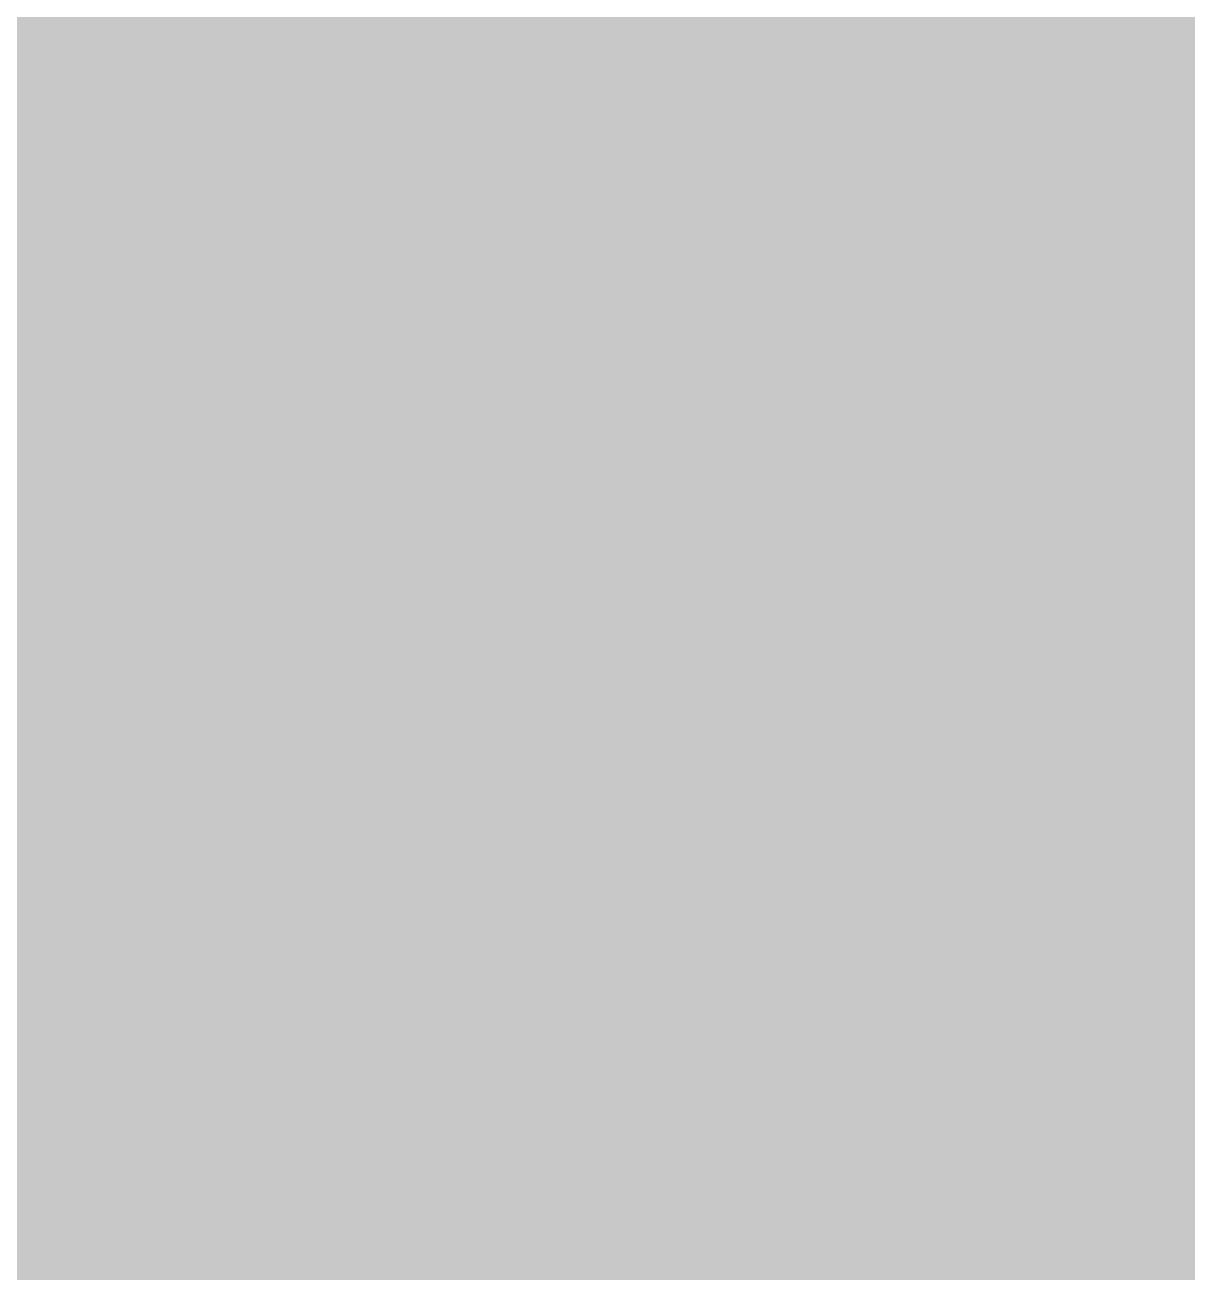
# Model space of a CAD drawing. Header units: millimetres. Extents: x 0 to 265, y 0 to 265.
# Drawn here: x 178.33 to 208.66, y 133.36 to 165.92 of the extents above; entities that cross this region are included whole.
import ezdxf

# ---------------------------------------------------------------- set-up
doc = ezdxf.new("R2010")
doc.units = ezdxf.units.MM

msp = doc.modelspace()

# ---------------------------------------------------------------- hatches: boundary and pattern name
for color, points in [(254, [(14.1633, 0.0536), (13.9878, 0.0533), (13.8125, 0.0559), (13.6373, 0.061), (13.462, 0.0686), (13.2893, 0.0787), (13.114, 0.0914), (12.9413, 0.1041), (12.7686, 0.1219), (12.5959, 0.1397), (12.4231, 0.16), (12.2504, 0.1829), (12.0777, 0.2057), (11.9075, 0.2337), (11.7373, 0.2616), (11.5672, 0.2921), (11.397, 0.3251), (11.2268, 0.3607), (11.0592, 0.3988), (10.8915, 0.4369), (10.7239, 0.4775), (10.5562, 0.5207), (10.3886, 0.5664), (10.2235, 0.6121), (10.0584, 0.6629), (9.8933, 0.7137), (9.7307, 0.7671), (9.5682, 0.8204), (9.4056, 0.8788), (9.2431, 0.9373), (9.083, 0.9982), (8.923, 1.0617), (8.763, 1.1252), (8.6055, 1.1938), (8.4455, 1.2624), (8.2906, 1.331), (8.1331, 1.4046), (7.9781, 1.4783), (7.8232, 1.5545), (7.6708, 1.6332), (7.5184, 1.7145), (7.366, 1.7958), (7.2161, 1.8796), (7.0663, 1.966), (6.919, 2.0523), (6.7716, 2.1438), (6.6243, 2.2352), (6.4795, 2.3266), (6.3348, 2.4232), (6.19, 2.5197), (6.0477, 2.6187), (5.908, 2.7178), (5.7683, 2.8194), (5.6286, 2.9235), (5.4915, 3.0302), (5.3543, 3.1369), (5.2197, 3.2461), (5.0851, 3.3579), (4.953, 3.4722), (4.8209, 3.5865), (4.6914, 3.7033), (4.5644, 3.8202), (4.4348, 3.9395), (4.3104, 4.0615), (4.1859, 4.1859), (4.0615, 4.3104), (3.9395, 4.4348), (3.8202, 4.5618), (3.7033, 4.6914), (3.5865, 4.8209), (3.4722, 4.953), (3.3579, 5.0851), (3.2487, 5.2197), (3.1369, 5.3543), (3.0302, 5.4915), (2.9235, 5.6286), (2.8194, 5.7683), (2.7178, 5.908), (2.6187, 6.0477), (2.5197, 6.19), (2.4232, 6.3348), (2.3266, 6.477), (2.2352, 6.6243), (2.1438, 6.7691), (2.0523, 6.9164), (1.966, 7.0663), (1.8796, 7.2161), (1.7958, 7.366), (1.7145, 7.5184), (1.6332, 7.6708), (1.5545, 7.8232), (1.4783, 7.9781), (1.4046, 8.1331), (1.331, 8.2906), (1.2598, 8.4455), (1.1913, 8.603), (1.1252, 8.763), (1.0592, 8.923), (0.9982, 9.083), (0.9373, 9.2431), (0.8763, 9.4056), (0.8204, 9.5682), (0.7645, 9.7307), (0.7112, 9.8933), (0.6604, 10.0584), (0.6121, 10.2235), (0.5639, 10.3911), (0.5207, 10.5562), (0.4775, 10.7239), (0.4343, 10.8915), (0.3962, 11.0592), (0.3607, 11.2268), (0.3251, 11.397), (0.2921, 11.5672), (0.2616, 11.7373), (0.2311, 11.9075), (0.2057, 12.0802), (0.1803, 12.2504), (0.1575, 12.4231), (0.1372, 12.5959), (0.1194, 12.7686), (0.1041, 12.9413), (0.0889, 13.1166), (0.0787, 13.2893), (0.0686, 13.4645), (0.061, 13.6373), (0.0559, 13.8125), (0.0508, 13.9878), (0.0508, 14.163), (0.0522, 250.5258), (0.0508, 250.7005), (0.0559, 250.8758), (0.061, 251.0485), (0.0686, 251.2238), (0.0787, 251.399), (0.0889, 251.5718), (0.1041, 251.7445), (0.1194, 251.9197), (0.1372, 252.0925), (0.1575, 252.2652), (0.1803, 252.4354), (0.2057, 252.6081), (0.2311, 252.7783), (0.2616, 252.951), (0.2921, 253.1212), (0.3251, 253.2888), (0.3607, 253.459), (0.3962, 253.6266), (0.4343, 253.7968), (0.4775, 253.9644), (0.5207, 254.1295), (0.5639, 254.2972), (0.6121, 254.4623), (0.6604, 254.6274), (0.7112, 254.7925), (0.7645, 254.955), (0.8204, 255.1201), (0.8763, 255.2827), (0.9373, 255.4427), (0.9982, 255.6053), (1.0592, 255.7653), (1.1252, 255.9228), (1.1913, 256.0828), (1.2598, 256.2403), (1.331, 256.3978), (1.4046, 256.5527), (1.4783, 256.7076), (1.5545, 256.8626), (1.6332, 257.015), (1.7145, 257.1674), (1.7958, 257.3198), (1.8796, 257.4696), (1.966, 257.6195), (2.0523, 257.7694), (2.1438, 257.9167), (2.2352, 258.0615), (2.3266, 258.2088), (2.4232, 258.3536), (2.5197, 258.4958), (2.6187, 258.638), (2.7178, 258.7777), (2.8194, 258.92), (2.9235, 259.0571), (3.0302, 259.1943), (3.1369, 259.3315), (3.2487, 259.4661), (3.3579, 259.6007), (3.4722, 259.7328), (3.5865, 259.8649), (3.7033, 259.9944), (3.8202, 260.1239), (3.9395, 260.2509), (4.0615, 260.3779), (4.1859, 260.5024), (4.3104, 260.6243), (4.4348, 260.7462), (4.5644, 260.8656), (4.6914, 260.985), (4.8209, 261.0993), (4.953, 261.2161), (5.0851, 261.3279), (5.2197, 261.4397), (5.3543, 261.5489), (5.4915, 261.6556), (5.6286, 261.7622), (5.7683, 261.8664), (5.908, 261.968), (6.0477, 262.0696), (6.19, 262.1686), (6.3348, 262.2652), (6.4795, 262.3591), (6.6243, 262.4531), (6.7716, 262.5446), (6.919, 262.6335), (7.0663, 262.7198), (7.2161, 262.8062), (7.366, 262.89), (7.5184, 262.9738), (7.6708, 263.0526), (7.8232, 263.1313), (7.9781, 263.2075), (8.1331, 263.2812), (8.2906, 263.3548), (8.4455, 263.4259), (8.6055, 263.4945), (8.763, 263.5606), (8.923, 263.6266), (9.083, 263.6901), (9.2431, 263.7511), (9.4056, 263.8095), (9.5682, 263.8654), (9.7307, 263.9212), (9.8933, 263.9746), (10.0584, 264.0254), (10.2235, 264.0736), (10.3886, 264.1219), (10.5562, 264.1676), (10.7239, 264.2108), (10.8915, 264.2514), (11.0592, 264.2895), (11.2268, 264.3276), (11.397, 264.3632), (11.5672, 264.3937), (11.7373, 264.4267), (11.9075, 264.4546), (12.0777, 264.48), (12.2504, 264.5054), (12.4231, 264.5283), (12.5959, 264.5486), (12.7686, 264.5664), (12.9413, 264.5816), (13.114, 264.5969), (13.2893, 264.6096), (13.462, 264.6172), (13.6373, 264.6248), (13.8125, 264.6324), (13.9878, 264.635), (14.163, 264.635), (250.5244, 264.637), (250.698, 264.635), (250.8733, 264.6324), (251.0485, 264.6248), (251.2238, 264.6172), (251.3965, 264.6096), (251.5718, 264.5969), (251.7445, 264.5816), (251.9172, 264.5664), (252.0899, 264.5486), (252.2626, 264.5283), (252.4354, 264.5054), (252.6081, 264.48), (252.7783, 264.4546), (252.9484, 264.4267), (253.1186, 264.3937), (253.2888, 264.3632), (253.459, 264.3276), (253.6266, 264.2895), (253.7968, 264.2514), (253.9644, 264.2108), (254.1295, 264.1676), (254.2972, 264.1219), (254.4623, 264.0736), (254.6274, 264.0254), (254.7925, 263.9746), (254.955, 263.9212), (255.1201, 263.8654), (255.2827, 263.8095), (255.4427, 263.7511), (255.6053, 263.6901), (255.7653, 263.6266), (255.9228, 263.5606), (256.0828, 263.4945), (256.2403, 263.4259), (256.3978, 263.3548), (256.5527, 263.2812), (256.7076, 263.2075), (256.8626, 263.1313), (257.0175, 263.0526), (257.1699, 262.9738), (257.3198, 262.89), (257.4696, 262.8062), (257.6195, 262.7198), (257.7694, 262.6335), (257.9167, 262.5446), (258.064, 262.4531), (258.2088, 262.3591), (258.3536, 262.2652), (258.4958, 262.1686), (258.638, 262.0696), (258.7803, 261.968), (258.92, 261.8664), (259.0571, 261.7622), (259.1943, 261.6556), (259.3315, 261.5489), (259.4661, 261.4397), (259.6007, 261.3279), (259.7328, 261.2161), (259.8649, 261.0993), (259.9944, 260.985), (260.1239, 260.8656), (260.2509, 260.7462), (260.3779, 260.6243), (260.5024, 260.5024), (260.6243, 260.3779), (260.7462, 260.2509), (260.8656, 260.1239), (260.985, 259.9944), (261.1018, 259.8649), (261.2161, 259.7328), (261.3279, 259.6007), (261.4397, 259.4661), (261.5489, 259.3315), (261.6556, 259.1943), (261.7622, 259.0571), (261.8664, 258.92), (261.968, 258.7777), (262.0696, 258.638), (262.1686, 258.4958), (262.2652, 258.3536), (262.3591, 258.2088), (262.4531, 258.0615), (262.5446, 257.9167), (262.6335, 257.7694), (262.7198, 257.6195), (262.8062, 257.4696), (262.89, 257.3198), (262.9738, 257.1674), (263.0526, 257.015), (263.1313, 256.8626), (263.2075, 256.7076), (263.2812, 256.5527), (263.3548, 256.3978), (263.4259, 256.2403), (263.4945, 256.0828), (263.5606, 255.9228), (263.6266, 255.7653), (263.6876, 255.6053), (263.7485, 255.4427), (263.8095, 255.2827), (263.8654, 255.1201), (263.9212, 254.955), (263.9746, 254.7925), (264.0254, 254.6274), (264.0736, 254.4623), (264.1219, 254.2972), (264.1651, 254.1295), (264.2083, 253.9644), (264.2489, 253.7968), (264.2895, 253.6266), (264.3251, 253.459), (264.3607, 253.2888), (264.3937, 253.1212), (264.4242, 252.951), (264.4521, 252.7783), (264.48, 252.6081), (264.5054, 252.4354), (264.5258, 252.2652), (264.5461, 252.0925), (264.5664, 251.9197), (264.5816, 251.7445), (264.5943, 251.5718), (264.607, 251.399), (264.6172, 251.2238), (264.6248, 251.0485), (264.6299, 250.8758), (264.6324, 250.7005), (264.635, 250.5253), (264.6355, 14.1647), (264.6324, 13.9878), (264.6299, 13.8125), (264.6248, 13.6373), (264.6172, 13.4645), (264.607, 13.2893), (264.5943, 13.1166), (264.5816, 12.9413), (264.5664, 12.7686), (264.5461, 12.5959), (264.5258, 12.4231), (264.5054, 12.2504), (264.48, 12.0802), (264.4521, 11.9075), (264.4242, 11.7373), (264.3937, 11.5672), (264.3607, 11.397), (264.3251, 11.2268), (264.2895, 11.0592), (264.2489, 10.8915), (264.2083, 10.7239), (264.1651, 10.5562), (264.1219, 10.3911), (264.0736, 10.2235), (264.0254, 10.0584), (263.9746, 9.8933), (263.9212, 9.7307), (263.8654, 9.5682), (263.8095, 9.4056), (263.7485, 9.2431), (263.6876, 9.083), (263.6266, 8.923), (263.5606, 8.763), (263.4945, 8.603), (263.4259, 8.4455), (263.3548, 8.2906), (263.2812, 8.1331), (263.2075, 7.9781), (263.1313, 7.8232), (263.0526, 7.6708), (262.9738, 7.5184), (262.89, 7.366), (262.8062, 7.2161), (262.7198, 7.0663), (262.6335, 6.9164), (262.5446, 6.7691), (262.4531, 6.6243), (262.3591, 6.477), (262.2652, 6.3348), (262.1686, 6.19), (262.0696, 6.0477), (261.968, 5.908), (261.8664, 5.7683), (261.7622, 5.6286), (261.6556, 5.4915), (261.5489, 5.3543), (261.4397, 5.2197), (261.3279, 5.0851), (261.2161, 4.953), (261.1018, 4.8209), (260.985, 4.6914), (260.8656, 4.5618), (260.7462, 4.4348), (260.6243, 4.3104), (260.5024, 4.1859), (260.3779, 4.0615), (260.2509, 3.9395), (260.1239, 3.8202), (259.9944, 3.7033), (259.8649, 3.5865), (259.7328, 3.4722), (259.6007, 3.3579), (259.4661, 3.2461), (259.3315, 3.1369), (259.1943, 3.0302), (259.0571, 2.9235), (258.92, 2.8194), (258.7803, 2.7178), (258.638, 2.6187), (258.4958, 2.5197), (258.3536, 2.4232), (258.2088, 2.3266), (258.064, 2.2352), (257.9167, 2.1438), (257.7694, 2.0523), (257.6195, 1.966), (257.4696, 1.8796), (257.3198, 1.7958), (257.1699, 1.7145), (257.0175, 1.6332), (256.8626, 1.5545), (256.7076, 1.4783), (256.5527, 1.4046), (256.3978, 1.331), (256.2403, 1.2624), (256.0828, 1.1938), (255.9228, 1.1252), (255.7653, 1.0617), (255.6053, 0.9982), (255.4427, 0.9373), (255.2827, 0.8788), (255.1201, 0.8204), (254.955, 0.7671), (254.7925, 0.7137), (254.6274, 0.6629), (254.4623, 0.6121), (254.2972, 0.5664), (254.1295, 0.5207), (253.9644, 0.4775), (253.7968, 0.4369), (253.6266, 0.3988), (253.459, 0.3607), (253.2888, 0.3251), (253.1186, 0.2921), (252.9484, 0.2616), (252.7783, 0.2337), (252.6081, 0.2057), (252.4354, 0.1829), (252.2626, 0.16), (252.0899, 0.1397), (251.9172, 0.1219), (251.7445, 0.1041), (251.5718, 0.0914), (251.3965, 0.0787), (251.2238, 0.0686), (251.0485, 0.061), (250.8733, 0.0559), (250.698, 0.0533), (250.5227, 0.0533)]), (144, [(14.1633, 5.3453), (13.9344, 5.3467), (13.7084, 5.3543), (13.4849, 5.3696), (13.2613, 5.3899), (13.0378, 5.4153), (12.8194, 5.4458), (12.6009, 5.4813), (12.385, 5.522), (12.1717, 5.5702), (11.9583, 5.621), (11.7475, 5.6794), (11.5392, 5.7404), (11.3335, 5.8064), (11.1303, 5.8801), (10.9296, 5.9563), (10.729, 6.0376), (10.5334, 6.1239), (10.3378, 6.2128), (10.1473, 6.3094), (9.9593, 6.4084), (9.7714, 6.5126), (9.5885, 6.6218), (9.4082, 6.7335), (9.2304, 6.8504), (9.0576, 6.9698), (8.8849, 7.0968), (8.7173, 7.2238), (8.5522, 7.3584), (8.3896, 7.4955), (8.2321, 7.6352), (8.0772, 7.78), (7.9273, 7.9273), (7.7775, 8.0772), (7.6352, 8.2321), (7.493, 8.3922), (7.3558, 8.5522), (7.2238, 8.7173), (7.0942, 8.8875), (6.9698, 9.0576), (6.8504, 9.2329), (6.7335, 9.4107), (6.6192, 9.591), (6.5126, 9.7739), (6.4084, 9.9593), (6.3068, 10.1473), (6.2128, 10.3403), (6.1214, 10.5334), (6.035, 10.7315), (5.9538, 10.9296), (5.8776, 11.1303), (5.8064, 11.3335), (5.7404, 11.5418), (5.6769, 11.75), (5.621, 11.9583), (5.5677, 12.1717), (5.522, 12.385), (5.4813, 12.6009), (5.4432, 12.8194), (5.4127, 13.0404), (5.3873, 13.2613), (5.3696, 13.4849), (5.3543, 13.7084), (5.3467, 13.937), (5.3416, 14.163), (5.3439, 250.5258), (5.3467, 250.7513), (5.3543, 250.9774), (5.3696, 251.2035), (5.3873, 251.427), (5.4127, 251.648), (5.4432, 251.8664), (5.4813, 252.0848), (5.522, 252.3007), (5.5677, 252.5166), (5.621, 252.7275), (5.6769, 252.9383), (5.7404, 253.1466), (5.8064, 253.3523), (5.8776, 253.5555), (5.9538, 253.7587), (6.035, 253.9568), (6.1214, 254.1524), (6.2128, 254.348), (6.3068, 254.5385), (6.4084, 254.729), (6.5126, 254.9144), (6.6192, 255.0973), (6.7335, 255.2776), (6.8504, 255.4554), (6.9698, 255.6307), (7.0942, 255.8009), (7.2238, 255.9685), (7.3558, 256.1336), (7.493, 256.2962), (7.6352, 256.4536), (7.7775, 256.6086), (7.9273, 256.761), (8.0772, 256.9083), (8.2321, 257.0531), (8.3896, 257.1928), (8.5522, 257.3299), (8.7173, 257.462), (8.8849, 257.5916), (9.0576, 257.716), (9.2304, 257.8379), (9.4082, 257.9548), (9.5885, 258.0665), (9.7714, 258.1758), (9.9593, 258.2799), (10.1473, 258.379), (10.3378, 258.4729), (10.5334, 258.5644), (10.729, 258.6507), (10.9296, 258.732), (11.1303, 258.8082), (11.3335, 258.8793), (11.5392, 258.9479), (11.7475, 259.0089), (11.9583, 259.0673), (12.1717, 259.1181), (12.385, 259.1638), (12.6009, 259.207), (12.8194, 259.2426), (13.0378, 259.273), (13.2613, 259.2984), (13.4849, 259.3188), (13.7084, 259.3315), (13.9344, 259.3416), (14.163, 259.3442), (250.5244, 259.3453), (250.7513, 259.3416), (250.9774, 259.3315), (251.2009, 259.3188), (251.4244, 259.2984), (251.6454, 259.273), (251.8664, 259.2426), (252.0848, 259.207), (252.3007, 259.1638), (252.5141, 259.1181), (252.7275, 259.0673), (252.9383, 259.0089), (253.1466, 258.9479), (253.3523, 258.8793), (253.5555, 258.8082), (253.7562, 258.732), (253.9568, 258.6507), (254.1524, 258.5644), (254.348, 258.4729), (254.5385, 258.379), (254.7264, 258.2799), (254.9144, 258.1758), (255.0973, 258.0665), (255.2776, 257.9548), (255.4554, 257.8379), (255.6281, 257.716), (255.8009, 257.5916), (255.9685, 257.462), (256.1336, 257.3299), (256.2962, 257.1928), (256.4536, 257.0531), (256.6086, 256.9083), (256.7584, 256.761), (256.9083, 256.6086), (257.0505, 256.4536), (257.1928, 256.2962), (257.3299, 256.1336), (257.462, 255.9685), (257.5916, 255.8009), (257.716, 255.6307), (257.8354, 255.4554), (257.9522, 255.2776), (258.0665, 255.0973), (258.1732, 254.9144), (258.2774, 254.729), (258.379, 254.5385), (258.4729, 254.348), (258.5644, 254.1524), (258.6507, 253.9568), (258.732, 253.7587), (258.8082, 253.5555), (258.8793, 253.3523), (258.9454, 253.1466), (259.0089, 252.9383), (259.0648, 252.7275), (259.1156, 252.5166), (259.1638, 252.3007), (259.2045, 252.0848), (259.24, 251.8664), (259.2705, 251.648), (259.2959, 251.427), (259.3162, 251.2035), (259.3315, 250.9774), (259.3391, 250.7513), (259.3416, 250.5253), (259.3439, 14.1647), (259.3391, 13.937), (259.3315, 13.7084), (259.3162, 13.4849), (259.2959, 13.2613), (259.2705, 13.0404), (259.24, 12.8194), (259.2045, 12.6009), (259.1638, 12.385), (259.1156, 12.1717), (259.0648, 11.9583), (259.0089, 11.75), (258.9454, 11.5418), (258.8793, 11.3335), (258.8082, 11.1303), (258.732, 10.9296), (258.6507, 10.7315), (258.5644, 10.5334), (258.4729, 10.3403), (258.379, 10.1473), (258.2774, 9.9593), (258.1732, 9.7739), (258.0665, 9.591), (257.9522, 9.4107), (257.8354, 9.2329), (257.716, 9.0576), (257.5916, 8.8875), (257.462, 8.7173), (257.3299, 8.5522), (257.1928, 8.3922), (257.0505, 8.2321), (256.9083, 8.0772), (256.7584, 7.9273), (256.6086, 7.78), (256.4536, 7.6352), (256.2962, 7.4955), (256.1336, 7.3584), (255.9685, 7.2238), (255.8009, 7.0968), (255.6281, 6.9698), (255.4554, 6.8504), (255.2776, 6.7335), (255.0973, 6.6218), (254.9144, 6.5126), (254.7264, 6.4084), (254.5385, 6.3094), (254.348, 6.2128), (254.1524, 6.1239), (253.9568, 6.0376), (253.7562, 5.9563), (253.5555, 5.8801), (253.3523, 5.8064), (253.1466, 5.7404), (252.9383, 5.6794), (252.7275, 5.621), (252.5141, 5.5702), (252.3007, 5.522), (252.0848, 5.4813), (251.8664, 5.4458), (251.6454, 5.4153), (251.4244, 5.3899), (251.2009, 5.3696), (250.9774, 5.3543), (250.7513, 5.3467), (250.5227, 5.3442)])]:
    msp.add_hatch(color=color).paths.add_polyline_path(points)
h = msp.add_hatch(color=254)
edge = h.paths.add_edge_path()
edge.add_line((184.0011, 152.8558), (184.0789, 152.8547))
edge.add_line((184.0789, 152.8547), (184.1551, 152.8547))
edge.add_line((184.1551, 152.8547), (184.2313, 152.8521))
edge.add_line((184.2313, 152.8521), (184.3049, 152.8496))
edge.add_line((184.3049, 152.8496), (184.3786, 152.847))
edge.add_line((184.3786, 152.847), (184.4523, 152.8445))
edge.add_line((184.4523, 152.8445), (184.5234, 152.8394))
edge.add_line((184.5234, 152.8394), (184.592, 152.8343))
edge.add_line((184.592, 152.8343), (184.6605, 152.8293))
edge.add_line((184.6605, 152.8293), (184.7291, 152.8216))
edge.add_line((184.7291, 152.8216), (184.7952, 152.814))
edge.add_line((184.7952, 152.814), (184.8587, 152.8064))
edge.add_line((184.8587, 152.8064), (184.9247, 152.7962))
edge.add_line((184.9247, 152.7962), (184.9857, 152.7861))
edge.add_line((184.9857, 152.7861), (185.0466, 152.7734))
edge.add_line((185.0466, 152.7734), (185.1076, 152.7607))
edge.add_line((185.1076, 152.7607), (185.166, 152.748))
edge.add_line((185.166, 152.748), (185.2244, 152.7327))
edge.add_line((185.2244, 152.7327), (185.2803, 152.7175))
edge.add_line((185.2803, 152.7175), (185.3362, 152.6997))
edge.add_line((185.3362, 152.6997), (185.3895, 152.6794))
edge.add_line((185.3895, 152.6794), (185.4429, 152.6591))
edge.add_line((185.4429, 152.6591), (185.4937, 152.6388))
edge.add_line((185.4937, 152.6388), (185.5445, 152.6159))
edge.add_line((185.5445, 152.6159), (185.5927, 152.5905))
edge.add_line((185.5927, 152.5905), (185.641, 152.5651))
edge.add_line((185.641, 152.5651), (185.6867, 152.5372))
edge.add_line((185.6867, 152.5372), (185.7324, 152.5067))
edge.add_line((185.7324, 152.5067), (185.7781, 152.4762))
edge.add_line((185.7781, 152.4762), (185.8188, 152.4432))
edge.add_line((185.8188, 152.4432), (185.862, 152.4102))
edge.add_line((185.862, 152.4102), (185.9026, 152.3746))
edge.add_line((185.9026, 152.3746), (185.9407, 152.3365))
edge.add_line((185.9407, 152.3365), (185.9788, 152.2959))
edge.add_line((185.9788, 152.2959), (186.0169, 152.2552))
edge.add_line((186.0169, 152.2552), (186.0525, 152.212))
edge.add_line((186.0525, 152.212), (186.0855, 152.1663))
edge.add_line((186.0855, 152.1663), (186.1185, 152.1181))
edge.add_line((186.1185, 152.1181), (186.1515, 152.0698))
edge.add_line((186.1515, 152.0698), (186.182, 152.019))
edge.add_line((186.182, 152.019), (186.2099, 151.9657))
edge.add_line((186.2099, 151.9657), (186.2379, 151.9098))
edge.add_line((186.2379, 151.9098), (186.2658, 151.8514))
edge.add_line((186.2658, 151.8514), (186.2912, 151.7904))
edge.add_line((186.2912, 151.7904), (186.3141, 151.7294))
edge.add_line((186.3141, 151.7294), (186.3395, 151.6634))
edge.add_line((186.3395, 151.6634), (186.3598, 151.5974))
edge.add_line((186.3598, 151.5974), (186.3801, 151.5288))
edge.add_line((186.3801, 151.5288), (186.4004, 151.4551))
edge.add_line((186.4004, 151.4551), (186.4182, 151.3815))
edge.add_line((186.4182, 151.3815), (186.436, 151.3053))
edge.add_line((186.436, 151.3053), (186.4512, 151.2265))
edge.add_line((186.4512, 151.2265), (186.4639, 151.1427))
edge.add_line((186.4639, 151.1427), (186.4792, 151.0589))
edge.add_line((186.4792, 151.0589), (186.4893, 150.9725))
edge.add_line((186.4893, 150.9725), (186.502, 150.8811))
edge.add_line((186.502, 150.8811), (186.5097, 150.7896))
edge.add_line((186.5097, 150.7896), (186.5173, 150.6931))
edge.add_line((186.5173, 150.6931), (186.5249, 150.5941))
edge.add_line((186.5249, 150.5941), (186.53, 150.495))
edge.add_line((186.53, 150.495), (186.5351, 150.3909))
edge.add_line((186.5351, 150.3909), (186.5376, 150.2842))
edge.add_line((186.5376, 150.2842), (186.5401, 150.1724))
edge.add_line((186.5401, 150.1724), (186.5401, 150.0607))
edge.add_line((186.5401, 150.0607), (186.5422, 148.8225))
edge.add_line((186.5422, 148.8225), (184.8584, 148.8225))
edge.add_line((184.8584, 148.8225), (184.6682, 148.8211))
edge.add_line((184.6682, 148.8211), (184.4827, 148.8161))
edge.add_line((184.4827, 148.8161), (184.2999, 148.811))
edge.add_line((184.2999, 148.811), (184.1195, 148.8034))
edge.add_line((184.1195, 148.8034), (183.9443, 148.7932))
edge.add_line((183.9443, 148.7932), (183.7715, 148.7805))
edge.add_line((183.7715, 148.7805), (183.6014, 148.7653))
edge.add_line((183.6014, 148.7653), (183.4337, 148.7475))
edge.add_line((183.4337, 148.7475), (183.2712, 148.7272))
edge.add_line((183.2712, 148.7272), (183.1086, 148.7043))
edge.add_line((183.1086, 148.7043), (182.9511, 148.6814))
edge.add_line((182.9511, 148.6814), (182.7962, 148.6535))
edge.add_line((182.7962, 148.6535), (182.6463, 148.623))
edge.add_line((182.6463, 148.623), (182.4965, 148.5925))
edge.add_line((182.4965, 148.5925), (182.3517, 148.557))
edge.add_line((182.3517, 148.557), (182.2094, 148.5214))
edge.add_line((182.2094, 148.5214), (182.0697, 148.4808))
edge.add_line((182.0697, 148.4808), (181.9351, 148.4401))
edge.add_line((181.9351, 148.4401), (181.803, 148.3944))
edge.add_line((181.803, 148.3944), (181.671, 148.3487))
edge.add_line((181.671, 148.3487), (181.544, 148.2979))
edge.add_line((181.544, 148.2979), (181.422, 148.2471))
edge.add_line((181.422, 148.2471), (181.3001, 148.1912))
edge.add_line((181.3001, 148.1912), (181.1833, 148.1353))
edge.add_line((181.1833, 148.1353), (181.069, 148.0744))
edge.add_line((181.069, 148.0744), (180.9572, 148.0134))
edge.add_line((180.9572, 148.0134), (180.848, 147.9474))
edge.add_line((180.848, 147.9474), (180.7413, 147.8788))
edge.add_line((180.7413, 147.8788), (180.6397, 147.8102))
edge.add_line((180.6397, 147.8102), (180.5407, 147.7366))
edge.add_line((180.5407, 147.7366), (180.4416, 147.6604))
edge.add_line((180.4416, 147.6604), (180.3502, 147.5842))
edge.add_line((180.3502, 147.5842), (180.2587, 147.5029))
edge.add_line((180.2587, 147.5029), (180.1698, 147.4191))
edge.add_line((180.1698, 147.4191), (180.086, 147.3327))
edge.add_line((180.086, 147.3327), (180.0047, 147.2438))
edge.add_line((180.0047, 147.2438), (179.926, 147.1498))
edge.add_line((179.926, 147.1498), (179.8498, 147.0558))
edge.add_line((179.8498, 147.0558), (179.7761, 146.9593))
edge.add_line((179.7761, 146.9593), (179.705, 146.8577))
edge.add_line((179.705, 146.8577), (179.639, 146.7561))
edge.add_line((179.639, 146.7561), (179.5755, 146.6494))
edge.add_line((179.5755, 146.6494), (179.512, 146.5402))
edge.add_line((179.512, 146.5402), (179.4535, 146.4285))
edge.add_line((179.4535, 146.4285), (179.4002, 146.3142))
edge.add_line((179.4002, 146.3142), (179.3469, 146.1973))
edge.add_line((179.3469, 146.1973), (179.2961, 146.0779))
edge.add_line((179.2961, 146.0779), (179.2503, 145.956))
edge.add_line((179.2503, 145.956), (179.2072, 145.829))
edge.add_line((179.2072, 145.829), (179.164, 145.6995))
edge.add_line((179.164, 145.6995), (179.1259, 145.5674))
edge.add_line((179.1259, 145.5674), (179.0903, 145.4328))
edge.add_line((179.0903, 145.4328), (179.0598, 145.2956))
edge.add_line((179.0598, 145.2956), (179.0294, 145.1559))
edge.add_line((179.0294, 145.1559), (179.0014, 145.0111))
edge.add_line((179.0014, 145.0111), (178.9786, 144.8664))
edge.add_line((178.9786, 144.8664), (178.9582, 144.7165))
edge.add_line((178.9582, 144.7165), (178.9405, 144.5641))
edge.add_line((178.9405, 144.5641), (178.9227, 144.4066))
edge.add_line((178.9227, 144.4066), (178.91, 144.2491))
edge.add_line((178.91, 144.2491), (178.9024, 144.0866))
edge.add_line((178.9024, 144.0866), (178.8947, 143.9215))
edge.add_line((178.8947, 143.9215), (178.8897, 143.7538))
edge.add_line((178.8897, 143.7538), (178.8897, 143.5837))
edge.add_line((178.8897, 143.5837), (178.8897, 143.4008))
edge.add_line((178.8897, 143.4008), (178.8947, 143.223))
edge.add_line((178.8947, 143.223), (178.9024, 143.0477))
edge.add_line((178.9024, 143.0477), (178.91, 142.875))
edge.add_line((178.91, 142.875), (178.9227, 142.7074))
edge.add_line((178.9227, 142.7074), (178.9379, 142.5448))
edge.add_line((178.9379, 142.5448), (178.9557, 142.3848))
edge.add_line((178.9557, 142.3848), (178.976, 142.2298))
edge.add_line((178.976, 142.2298), (178.9989, 142.0774))
edge.add_line((178.9989, 142.0774), (179.0243, 141.9276))
edge.add_line((179.0243, 141.9276), (179.0522, 141.7828))
edge.add_line((179.0522, 141.7828), (179.0827, 141.6406))
edge.add_line((179.0827, 141.6406), (179.1132, 141.5034))
edge.add_line((179.1132, 141.5034), (179.1487, 141.3688))
edge.add_line((179.1487, 141.3688), (179.1868, 141.2367))
edge.add_line((179.1868, 141.2367), (179.2275, 141.1097))
edge.add_line((179.2275, 141.1097), (179.2681, 140.9852))
edge.add_line((179.2681, 140.9852), (179.3138, 140.8633))
edge.add_line((179.3138, 140.8633), (179.3596, 140.7465))
edge.add_line((179.3596, 140.7465), (179.4078, 140.6296))
edge.add_line((179.4078, 140.6296), (179.4612, 140.5204))
edge.add_line((179.4612, 140.5204), (179.5145, 140.4112))
edge.add_line((179.5145, 140.4112), (179.5704, 140.3071))
edge.add_line((179.5704, 140.3071), (179.6263, 140.2055))
edge.add_line((179.6263, 140.2055), (179.6872, 140.1064))
edge.add_line((179.6872, 140.1064), (179.7482, 140.0124))
edge.add_line((179.7482, 140.0124), (179.8117, 139.9184))
edge.add_line((179.8117, 139.9184), (179.8777, 139.8295))
edge.add_line((179.8777, 139.8295), (179.9463, 139.7432))
edge.add_line((179.9463, 139.7432), (180.0174, 139.6594))
edge.add_line((180.0174, 139.6594), (180.0885, 139.5806))
edge.add_line((180.0885, 139.5806), (180.1622, 139.5019))
edge.add_line((180.1622, 139.5019), (180.2384, 139.4282))
edge.add_line((180.2384, 139.4282), (180.3146, 139.3571))
edge.add_line((180.3146, 139.3571), (180.3959, 139.2885))
edge.add_line((180.3959, 139.2885), (180.4772, 139.2225))
edge.add_line((180.4772, 139.2225), (180.5584, 139.159))
edge.add_line((180.5584, 139.159), (180.6448, 139.098))
edge.add_line((180.6448, 139.098), (180.7312, 139.0396))
edge.add_line((180.7312, 139.0396), (180.8175, 138.9863))
edge.add_line((180.8175, 138.9863), (180.909, 138.9329))
edge.add_line((180.909, 138.9329), (181.0004, 138.8821))
edge.add_line((181.0004, 138.8821), (181.0918, 138.8364))
edge.add_line((181.0918, 138.8364), (181.1884, 138.7907))
edge.add_line((181.1884, 138.7907), (181.2823, 138.7475))
edge.add_line((181.2823, 138.7475), (181.3814, 138.7069))
edge.add_line((181.3814, 138.7069), (181.4805, 138.6713))
edge.add_line((181.4805, 138.6713), (181.5821, 138.6357))
edge.add_line((181.5821, 138.6357), (181.6837, 138.6027))
edge.add_line((181.6837, 138.6027), (181.7853, 138.5722))
edge.add_line((181.7853, 138.5722), (181.8919, 138.5443))
edge.add_line((181.8919, 138.5443), (181.9986, 138.5189))
edge.add_line((181.9986, 138.5189), (182.1053, 138.496))
edge.add_line((182.1053, 138.496), (182.2145, 138.4732))
edge.add_line((182.2145, 138.4732), (182.3237, 138.4554))
edge.add_line((182.3237, 138.4554), (182.4355, 138.4376))
edge.add_line((182.4355, 138.4376), (182.5473, 138.4224))
edge.add_line((182.5473, 138.4224), (182.6616, 138.4097))
edge.add_line((182.6616, 138.4097), (182.7759, 138.3995))
edge.add_line((182.7759, 138.3995), (182.8927, 138.3919))
edge.add_line((182.8927, 138.3919), (183.0095, 138.3843))
edge.add_line((183.0095, 138.3843), (183.1264, 138.3792))
edge.add_line((183.1264, 138.3792), (183.2458, 138.3767))
edge.add_line((183.2458, 138.3767), (183.3651, 138.3767))
edge.add_line((183.3651, 138.3767), (183.4566, 138.3767))
edge.add_line((183.4566, 138.3767), (183.5455, 138.3792))
edge.add_line((183.5455, 138.3792), (183.6318, 138.3817))
edge.add_line((183.6318, 138.3817), (183.7182, 138.3868))
edge.add_line((183.7182, 138.3868), (183.8046, 138.3919))
edge.add_line((183.8046, 138.3919), (183.8884, 138.4021))
edge.add_line((183.8884, 138.4021), (183.9697, 138.4097))
edge.add_line((183.9697, 138.4097), (184.0509, 138.4198))
edge.add_line((184.0509, 138.4198), (184.1322, 138.4325))
edge.add_line((184.1322, 138.4325), (184.211, 138.4452))
edge.add_line((184.211, 138.4452), (184.2872, 138.4579))
edge.add_line((184.2872, 138.4579), (184.3634, 138.4732))
edge.add_line((184.3634, 138.4732), (184.4396, 138.491))
edge.add_line((184.4396, 138.491), (184.5132, 138.5087))
edge.add_line((184.5132, 138.5087), (184.5869, 138.5291))
edge.add_line((184.5869, 138.5291), (184.658, 138.5494))
edge.add_line((184.658, 138.5494), (184.7291, 138.5697))
edge.add_line((184.7291, 138.5697), (184.7977, 138.5926))
edge.add_line((184.7977, 138.5926), (184.8663, 138.6154))
edge.add_line((184.8663, 138.6154), (184.9349, 138.6408))
edge.add_line((184.9349, 138.6408), (185.0009, 138.6662))
edge.add_line((185.0009, 138.6662), (185.0669, 138.6942))
edge.add_line((185.0669, 138.6942), (185.1304, 138.7221))
edge.add_line((185.1304, 138.7221), (185.1939, 138.75))
edge.add_line((185.1939, 138.75), (185.2549, 138.7805))
edge.add_line((185.2549, 138.7805), (185.3159, 138.811))
edge.add_line((185.3159, 138.811), (185.3743, 138.844))
edge.add_line((185.3743, 138.844), (185.4352, 138.877))
edge.add_line((185.4352, 138.877), (185.4911, 138.9101))
edge.add_line((185.4911, 138.9101), (185.5495, 138.9456))
edge.add_line((185.5495, 138.9456), (185.6054, 138.9812))
edge.add_line((185.6054, 138.9812), (185.6588, 139.0193))
edge.add_line((185.6588, 139.0193), (185.7121, 139.0574))
edge.add_line((185.7121, 139.0574), (185.7654, 139.0955))
edge.add_line((185.7654, 139.0955), (185.8188, 139.1336))
edge.add_line((185.8188, 139.1336), (185.8696, 139.1742))
edge.add_line((185.8696, 139.1742), (185.9178, 139.2149))
edge.add_line((185.9178, 139.2149), (185.9686, 139.258))
edge.add_line((185.9686, 139.258), (186.0169, 139.3012))
edge.add_line((186.0169, 139.3012), (186.0626, 139.3444))
edge.add_line((186.0626, 139.3444), (186.1109, 139.3876))
edge.add_line((186.1109, 139.3876), (186.1541, 139.4333))
edge.add_line((186.1541, 139.4333), (186.1998, 139.479))
edge.add_line((186.1998, 139.479), (186.243, 139.5247))
edge.add_line((186.243, 139.5247), (186.2861, 139.5705))
edge.add_line((186.2861, 139.5705), (186.3293, 139.6187))
edge.add_line((186.3293, 139.6187), (186.37, 139.667))
edge.add_line((186.37, 139.667), (186.4106, 139.7152))
edge.add_line((186.4106, 139.7152), (186.4487, 139.766))
edge.add_line((186.4487, 139.766), (186.4893, 139.8143))
edge.add_line((186.4893, 139.8143), (186.5274, 139.8651))
edge.add_line((186.5274, 139.8651), (186.563, 139.9159))
edge.add_line((186.563, 139.9159), (186.6011, 139.9692))
edge.add_line((186.6011, 139.9692), (186.6367, 140.02))
edge.add_line((186.6367, 140.02), (186.6697, 140.0734))
edge.add_line((186.6697, 140.0734), (186.7052, 140.1267))
edge.add_line((186.7052, 140.1267), (186.7383, 140.1801))
edge.add_line((186.7383, 140.1801), (186.7713, 140.2334))
edge.add_line((186.7713, 140.2334), (186.8043, 140.2893))
edge.add_line((186.8043, 140.2893), (186.8348, 140.3426))
edge.add_line((186.8348, 140.3426), (186.8653, 140.3985))
edge.add_line((186.8653, 140.3985), (186.8957, 140.4544))
edge.add_line((186.8957, 140.4544), (186.9237, 140.5103))
edge.add_line((186.9237, 140.5103), (186.9542, 140.5661))
edge.add_line((186.9542, 140.5661), (187.4943, 138.6953))
edge.add_line((187.4943, 138.6953), (189.6209, 138.6953))
edge.add_line((189.6209, 138.6953), (189.6209, 150.2512))
edge.add_line((189.6209, 150.2512), (189.6186, 150.4163))
edge.add_line((189.6186, 150.4163), (189.6161, 150.5814))
edge.add_line((189.6161, 150.5814), (189.611, 150.7414))
edge.add_line((189.611, 150.7414), (189.6034, 150.9014))
edge.add_line((189.6034, 150.9014), (189.5932, 151.0563))
edge.add_line((189.5932, 151.0563), (189.5831, 151.2087))
edge.add_line((189.5831, 151.2087), (189.5678, 151.3586))
edge.add_line((189.5678, 151.3586), (189.5526, 151.5059))
edge.add_line((189.5526, 151.5059), (189.5348, 151.6507))
edge.add_line((189.5348, 151.6507), (189.5145, 151.7929))
edge.add_line((189.5145, 151.7929), (189.4916, 151.9326))
edge.add_line((189.4916, 151.9326), (189.4688, 152.0698))
edge.add_line((189.4688, 152.0698), (189.4408, 152.2019))
edge.add_line((189.4408, 152.2019), (189.4103, 152.334))
edge.add_line((189.4103, 152.334), (189.3799, 152.461))
edge.add_line((189.3799, 152.461), (189.3443, 152.588))
edge.add_line((189.3443, 152.588), (189.3087, 152.7099))
edge.add_line((189.3087, 152.7099), (189.2681, 152.8293))
edge.add_line((189.2681, 152.8293), (189.2275, 152.9486))
edge.add_line((189.2275, 152.9486), (189.1843, 153.0629))
edge.add_line((189.1843, 153.0629), (189.136, 153.1747))
edge.add_line((189.136, 153.1747), (189.0878, 153.2839))
edge.add_line((189.0878, 153.2839), (189.0344, 153.3906))
edge.add_line((189.0344, 153.3906), (188.9811, 153.4947))
edge.add_line((188.9811, 153.4947), (188.9227, 153.5963))
edge.add_line((188.9227, 153.5963), (188.8642, 153.6954))
edge.add_line((188.8642, 153.6954), (188.8007, 153.7919))
edge.add_line((188.8007, 153.7919), (188.7347, 153.8834))
edge.add_line((188.7347, 153.8834), (188.6661, 153.9748))
edge.add_line((188.6661, 153.9748), (188.595, 154.0637))
edge.add_line((188.595, 154.0637), (188.5213, 154.1475))
edge.add_line((188.5213, 154.1475), (188.4451, 154.2313))
edge.add_line((188.4451, 154.2313), (188.3664, 154.3126))
edge.add_line((188.3664, 154.3126), (188.2826, 154.3888))
edge.add_line((188.2826, 154.3888), (188.1988, 154.465))
edge.add_line((188.1988, 154.465), (188.1099, 154.5361))
edge.add_line((188.1099, 154.5361), (188.0184, 154.6047))
edge.add_line((188.0184, 154.6047), (187.9244, 154.6733))
edge.add_line((187.9244, 154.6733), (187.8254, 154.7368))
edge.add_line((187.8254, 154.7368), (187.7263, 154.8003))
edge.add_line((187.7263, 154.8003), (187.6222, 154.8587))
edge.add_line((187.6222, 154.8587), (187.5155, 154.9146))
edge.add_line((187.5155, 154.9146), (187.4063, 154.9705))
edge.add_line((187.4063, 154.9705), (187.292, 155.0213))
edge.add_line((187.292, 155.0213), (187.1751, 155.0695))
edge.add_line((187.1751, 155.0695), (187.0558, 155.1178))
edge.add_line((187.0558, 155.1178), (186.9338, 155.161))
edge.add_line((186.9338, 155.161), (186.8068, 155.2016))
edge.add_line((186.8068, 155.2016), (186.6773, 155.2397))
edge.add_line((186.6773, 155.2397), (186.5452, 155.2778))
edge.add_line((186.5452, 155.2778), (186.4081, 155.3108))
edge.add_line((186.4081, 155.3108), (186.2684, 155.3413))
edge.add_line((186.2684, 155.3413), (186.1261, 155.3718))
edge.add_line((186.1261, 155.3718), (185.9788, 155.3972))
edge.add_line((185.9788, 155.3972), (185.8289, 155.4201))
edge.add_line((185.8289, 155.4201), (185.6765, 155.4429))
edge.add_line((185.6765, 155.4429), (185.5191, 155.4607))
edge.add_line((185.5191, 155.4607), (185.359, 155.4759))
edge.add_line((185.359, 155.4759), (185.1939, 155.4912))
edge.add_line((185.1939, 155.4912), (185.0263, 155.5013))
edge.add_line((185.0263, 155.5013), (184.8561, 155.509))
edge.add_line((184.8561, 155.509), (184.6809, 155.5166))
edge.add_line((184.6809, 155.5166), (184.5005, 155.5191))
edge.add_line((184.5005, 155.5191), (184.3176, 155.5217))
edge.add_line((184.3176, 155.5217), (184.2414, 155.5217))
edge.add_line((184.2414, 155.5217), (184.1627, 155.5191))
edge.add_line((184.1627, 155.5191), (184.084, 155.5191))
edge.add_line((184.084, 155.5191), (184.0052, 155.5166))
edge.add_line((184.0052, 155.5166), (183.9265, 155.514))
edge.add_line((183.9265, 155.514), (183.8477, 155.509))
edge.add_line((183.8477, 155.509), (183.769, 155.5064))
edge.add_line((183.769, 155.5064), (183.6903, 155.5013))
edge.add_line((183.6903, 155.5013), (183.6115, 155.4963))
edge.add_line((183.6115, 155.4963), (183.5302, 155.4912))
edge.add_line((183.5302, 155.4912), (183.4515, 155.4836))
edge.add_line((183.4515, 155.4836), (183.3728, 155.4759))
edge.add_line((183.3728, 155.4759), (183.2915, 155.4683))
edge.add_line((183.2915, 155.4683), (183.2127, 155.4607))
edge.add_line((183.2127, 155.4607), (183.1315, 155.4531))
edge.add_line((183.1315, 155.4531), (183.0527, 155.4429))
edge.add_line((183.0527, 155.4429), (182.9714, 155.4353))
edge.add_line((182.9714, 155.4353), (182.8927, 155.4251))
edge.add_line((182.8927, 155.4251), (182.8114, 155.4124))
edge.add_line((182.8114, 155.4124), (182.7327, 155.4023))
edge.add_line((182.7327, 155.4023), (182.6514, 155.3921))
edge.add_line((182.6514, 155.3921), (182.5727, 155.3794))
edge.add_line((182.5727, 155.3794), (182.4939, 155.3667))
edge.add_line((182.4939, 155.3667), (182.4126, 155.354))
edge.add_line((182.4126, 155.354), (182.3339, 155.3413))
edge.add_line((182.3339, 155.3413), (182.2552, 155.3261))
edge.add_line((182.2552, 155.3261), (182.1764, 155.3134))
edge.add_line((182.1764, 155.3134), (182.0977, 155.2981))
edge.add_line((182.0977, 155.2981), (182.0189, 155.2829))
edge.add_line((182.0189, 155.2829), (181.9402, 155.2677))
edge.add_line((181.9402, 155.2677), (181.864, 155.2524))
edge.add_line((181.864, 155.2524), (181.7853, 155.2346))
edge.add_line((181.7853, 155.2346), (181.7091, 155.2194))
edge.add_line((181.7091, 155.2194), (181.6329, 155.2016))
edge.add_line((181.6329, 155.2016), (181.5541, 155.1838))
edge.add_line((181.5541, 155.1838), (181.4779, 155.1661))
edge.add_line((181.4779, 155.1661), (181.4043, 155.1483))
edge.add_line((181.4043, 155.1483), (181.3281, 155.1305))
edge.add_line((181.3281, 155.1305), (181.2544, 155.1127))
edge.add_line((181.2544, 155.1127), (181.1782, 155.0924))
edge.add_line((181.1782, 155.0924), (181.1045, 155.0746))
edge.add_line((181.1045, 155.0746), (181.0309, 155.0543))
edge.add_line((181.0309, 155.0543), (180.9598, 155.034))
edge.add_line((180.9598, 155.034), (180.8861, 155.0137))
edge.add_line((180.8861, 155.0137), (180.815, 154.9933))
edge.add_line((180.815, 154.9933), (180.7439, 154.973))
edge.add_line((180.7439, 154.973), (180.6727, 154.9527))
edge.add_line((180.6727, 154.9527), (180.6042, 154.9324))
edge.add_line((180.6042, 154.9324), (180.533, 154.9095))
edge.add_line((180.533, 154.9095), (180.4645, 154.8892))
edge.add_line((180.4645, 154.8892), (180.3984, 154.8663))
edge.add_line((180.3984, 154.8663), (180.3298, 154.846))
edge.add_line((180.3298, 154.846), (180.2638, 154.8232))
edge.add_line((180.2638, 154.8232), (180.1978, 154.8003))
edge.add_line((180.1978, 154.8003), (180.1343, 154.7774))
edge.add_line((180.1343, 154.7774), (180.0682, 154.7546))
edge.add_line((180.0682, 154.7546), (180.0047, 154.7317))
edge.add_line((180.0047, 154.7317), (179.9438, 154.7089))
edge.add_line((179.9438, 154.7089), (179.8828, 154.686))
edge.add_line((179.8828, 154.686), (179.8218, 154.6631))
edge.add_line((179.8218, 154.6631), (179.7609, 154.6403))
edge.add_line((179.7609, 154.6403), (179.7025, 154.6174))
edge.add_line((179.7025, 154.6174), (179.644, 154.592))
edge.add_line((179.644, 154.592), (179.5882, 154.5692))
edge.add_line((179.5882, 154.5692), (180.3823, 152.1559))
edge.add_line((180.3823, 152.1559), (180.4467, 152.179))
edge.add_line((180.4467, 152.179), (180.5153, 152.2019))
edge.add_line((180.5153, 152.2019), (180.5813, 152.2247))
edge.add_line((180.5813, 152.2247), (180.6473, 152.2451))
edge.add_line((180.6473, 152.2451), (180.7134, 152.2679))
edge.add_line((180.7134, 152.2679), (180.7794, 152.2882))
edge.add_line((180.7794, 152.2882), (180.8455, 152.3111))
edge.add_line((180.8455, 152.3111), (180.909, 152.3314))
edge.add_line((180.909, 152.3314), (180.975, 152.3517))
edge.add_line((180.975, 152.3517), (181.041, 152.3695))
edge.add_line((181.041, 152.3695), (181.1045, 152.3898))
edge.add_line((181.1045, 152.3898), (181.168, 152.4076))
edge.add_line((181.168, 152.4076), (181.2341, 152.4254))
edge.add_line((181.2341, 152.4254), (181.2976, 152.4432))
edge.add_line((181.2976, 152.4432), (181.3611, 152.461))
edge.add_line((181.3611, 152.461), (181.4246, 152.4787))
edge.add_line((181.4246, 152.4787), (181.4881, 152.494))
edge.add_line((181.4881, 152.494), (181.549, 152.5118))
edge.add_line((181.549, 152.5118), (181.6125, 152.527))
edge.add_line((181.6125, 152.527), (181.6735, 152.5422))
edge.add_line((181.6735, 152.5422), (181.737, 152.5575))
edge.add_line((181.737, 152.5575), (181.798, 152.5727))
edge.add_line((181.798, 152.5727), (181.8589, 152.5854))
edge.add_line((181.8589, 152.5854), (181.9199, 152.6007))
edge.add_line((181.9199, 152.6007), (181.9808, 152.6134))
edge.add_line((181.9808, 152.6134), (182.0393, 152.6261))
edge.add_line((182.0393, 152.6261), (182.1002, 152.6388))
edge.add_line((182.1002, 152.6388), (182.1586, 152.6515))
edge.add_line((182.1586, 152.6515), (182.2171, 152.6616))
edge.add_line((182.2171, 152.6616), (182.2755, 152.6743))
edge.add_line((182.2755, 152.6743), (182.3339, 152.6845))
edge.add_line((182.3339, 152.6845), (182.3923, 152.6946))
edge.add_line((182.3923, 152.6946), (182.4507, 152.7048))
edge.add_line((182.4507, 152.7048), (182.5066, 152.715))
edge.add_line((182.5066, 152.715), (182.565, 152.7251))
edge.add_line((182.565, 152.7251), (182.6209, 152.7353))
edge.add_line((182.6209, 152.7353), (182.6768, 152.7429))
edge.add_line((182.6768, 152.7429), (182.7301, 152.7505))
edge.add_line((182.7301, 152.7505), (182.786, 152.7581))
edge.add_line((182.786, 152.7581), (182.8419, 152.7683))
edge.add_line((182.8419, 152.7683), (182.8952, 152.7734))
edge.add_line((182.8952, 152.7734), (182.9486, 152.781))
edge.add_line((182.9486, 152.781), (183.0019, 152.7886))
edge.add_line((183.0019, 152.7886), (183.0553, 152.7937))
edge.add_line((183.0553, 152.7937), (183.1061, 152.8013))
edge.add_line((183.1061, 152.8013), (183.1594, 152.8064))
edge.add_line((183.1594, 152.8064), (183.2102, 152.8115))
edge.add_line((183.2102, 152.8115), (183.261, 152.8166))
edge.add_line((183.261, 152.8166), (183.3118, 152.8216))
edge.add_line((183.3118, 152.8216), (183.3601, 152.8267))
edge.add_line((183.3601, 152.8267), (183.4083, 152.8293))
edge.add_line((183.4083, 152.8293), (183.4591, 152.8343))
edge.add_line((183.4591, 152.8343), (183.5074, 152.8369))
edge.add_line((183.5074, 152.8369), (183.5531, 152.8394))
edge.add_line((183.5531, 152.8394), (183.6014, 152.842))
edge.add_line((183.6014, 152.842), (183.6471, 152.8445))
edge.add_line((183.6471, 152.8445), (183.6928, 152.847))
edge.add_line((183.6928, 152.847), (183.7385, 152.8496))
edge.add_line((183.7385, 152.8496), (183.7842, 152.8521))
edge.add_line((183.7842, 152.8521), (183.8274, 152.8521))
edge.add_line((183.8274, 152.8521), (183.8731, 152.8521))
edge.add_line((183.8731, 152.8521), (183.9163, 152.8547))
edge.add_line((183.9163, 152.8547), (183.957, 152.8547))
edge.add_line((183.957, 152.8547), (184.0001, 152.8547))
h.paths.add_polyline_path([(186.5422, 144.0914), (186.5401, 144.0307), (186.5376, 143.9697), (186.5351, 143.9088), (186.5325, 143.8453), (186.5274, 143.7818), (186.5224, 143.7183), (186.5147, 143.6548), (186.5071, 143.5913), (186.497, 143.5252), (186.4868, 143.4617), (186.4766, 143.3957), (186.4639, 143.3297), (186.4487, 143.2636), (186.436, 143.1976), (186.4182, 143.129), (186.4004, 143.063), (186.3827, 142.9969), (186.3623, 142.9309), (186.342, 142.8648), (186.3192, 142.7988), (186.2963, 142.7328), (186.2709, 142.6693), (186.2455, 142.6032), (186.2176, 142.5372), (186.1896, 142.4737), (186.1591, 142.4102), (186.1261, 142.3467), (186.0956, 142.2857), (186.0601, 142.2248), (186.0245, 142.1638), (185.989, 142.1028), (185.9483, 142.0444), (185.9102, 141.986), (185.8696, 141.9276), (185.8264, 141.8717), (185.7807, 141.8158), (185.735, 141.7625), (185.6892, 141.7091), (185.641, 141.6583), (185.5902, 141.6075), (185.5394, 141.5593), (185.486, 141.511), (185.4302, 141.4653), (185.3743, 141.4221), (185.3159, 141.3789), (185.2574, 141.3383), (185.1965, 141.2977), (185.133, 141.2596), (185.0695, 141.224), (185.0034, 141.191), (184.9374, 141.1605), (184.8688, 141.13), (184.7977, 141.1021), (184.724, 141.0767), (184.6504, 141.0513), (184.5742, 141.031), (184.498, 141.0132), (184.4167, 140.9954), (184.3354, 140.9802), (184.2541, 140.97), (184.1703, 140.9598), (184.084, 140.9548), (183.9951, 140.9497), (183.9062, 140.9471), (183.8427, 140.9497), (183.7792, 140.9522), (183.7182, 140.9548), (183.6598, 140.9598), (183.6014, 140.9649), (183.5429, 140.9725), (183.4871, 140.9827), (183.4337, 140.9929), (183.3804, 141.0056), (183.3296, 141.0183), (183.2788, 141.0335), (183.228, 141.0487), (183.1797, 141.0665), (183.1315, 141.0843), (183.0857, 141.1046), (183.04, 141.1275), (182.9968, 141.1503), (182.9537, 141.1732), (182.913, 141.1986), (182.8724, 141.2265), (182.8343, 141.2545), (182.7962, 141.285), (182.7581, 141.3154), (182.7225, 141.3485), (182.687, 141.3815), (182.6539, 141.417), (182.6209, 141.4551), (182.5879, 141.4932), (182.5574, 141.5313), (182.5295, 141.572), (182.499, 141.6152), (182.4711, 141.6583), (182.4457, 141.7041), (182.4203, 141.7498), (182.3949, 141.798), (182.372, 141.8463), (182.3491, 141.8971), (182.3263, 141.9479), (182.306, 142.0012), (182.2856, 142.0571), (182.2679, 142.113), (182.2501, 142.1689), (182.2323, 142.2273), (182.2145, 142.2883), (182.1993, 142.3492), (182.1866, 142.4127), (182.1713, 142.4762), (182.1586, 142.5423), (182.1485, 142.6083), (182.1358, 142.6769), (182.1256, 142.7455), (182.1155, 142.8166), (182.1078, 142.8902), (182.1002, 142.9639), (182.0926, 143.0376), (182.0875, 143.1138), (182.0824, 143.1925), (182.0774, 143.2712), (182.0723, 143.35), (182.0697, 143.4338), (182.0672, 143.5151), (182.0647, 143.6014), (182.0647, 143.6853), (182.0647, 143.7742), (182.0647, 143.8656), (182.0672, 143.9545), (182.0697, 144.0434), (182.0723, 144.1298), (182.0774, 144.2161), (182.085, 144.2974), (182.0926, 144.3812), (182.1002, 144.46), (182.1104, 144.5412), (182.1205, 144.6174), (182.1332, 144.6936), (182.1459, 144.7673), (182.1612, 144.841), (182.1764, 144.9121), (182.1942, 144.9807), (182.212, 145.0492), (182.2323, 145.1178), (182.2526, 145.1813), (182.2755, 145.2448), (182.2983, 145.3083), (182.3237, 145.3693), (182.3491, 145.4277), (182.3771, 145.4861), (182.405, 145.542), (182.4355, 145.5979), (182.466, 145.6512), (182.499, 145.702), (182.532, 145.7528), (182.5676, 145.8011), (182.6057, 145.8493), (182.6438, 145.8951), (182.6819, 145.9408), (182.7225, 145.984), (182.7657, 146.0246), (182.8089, 146.0652), (182.8546, 146.1033), (182.9003, 146.1414), (182.9486, 146.177), (182.9994, 146.2126), (183.0502, 146.2456), (183.101, 146.2786), (183.1569, 146.3091), (183.2102, 146.337), (183.2686, 146.365), (183.327, 146.3904), (183.3855, 146.4158), (183.4464, 146.4386), (183.5099, 146.4615), (183.5734, 146.4818), (183.6395, 146.5021), (183.708, 146.5199), (183.7766, 146.5351), (183.8477, 146.5529), (183.9189, 146.5656), (183.9925, 146.5783), (184.0687, 146.5885), (184.1449, 146.5986), (184.2237, 146.6088), (184.3049, 146.6139), (184.3862, 146.6215), (184.47, 146.6266), (184.5539, 146.6291), (184.6428, 146.6317), (184.7291, 146.6317), (186.5422, 146.6328)], flags=16)
h.paths.add_polyline_path([(185.1131, 157.9668), (189.2406, 162.1892), (185.0817, 162.1892), (182.5734, 157.9668)], flags=16)

doc.saveas('drawing.dxf')
